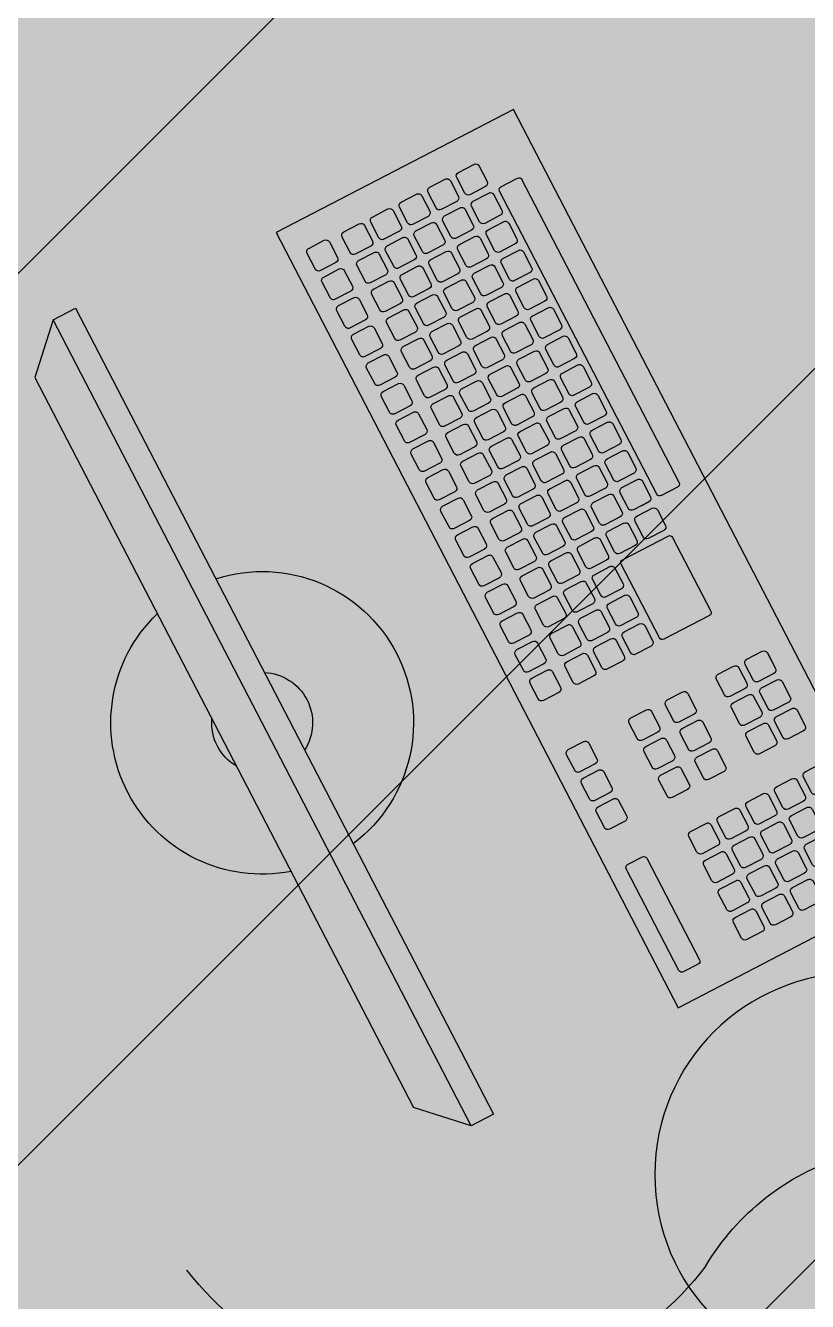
# Model space of a CAD drawing. Header units: millimetres. Extents: x -3 to 87.1, y -29 to 24.
# Drawn here: x 37.37 to 37.757, y 4.223 to 4.855 of the extents above; entities that cross this region are included whole.
import ezdxf

# ---------------------------------------------------------------- set-up
doc = ezdxf.new("R2010")
doc.units = ezdxf.units.MM
for name, color, linetype in [('AR-EQP', 1, 'Continuous'), ('AR-MOB', 2, 'Continuous'), ('MALHA PARA NUMERAÇÃO DE SALAS', 1, 'Continuous')]:
    doc.layers.add(name, color=color, linetype=linetype)
doc.layers.add('AR-HTC-MOB', color=254, linetype='Continuous', plot=False)

# ---------------------------------------------------------------- blocks, each defined once
blk = doc.blocks.new('numeracao de salas anexo2')
at = {"layer": 'MALHA PARA NUMERAÇÃO DE SALAS'}
h = blk.add_hatch(dxfattribs=at)
h.set_pattern_fill('ANSI31', color=256, scale=2.5, style=0)
h.set_pattern_definition([(45, (100.3486495061664, 6.726677707883594), (-0.2209708691207961, 0.2209708691207961), [])])
h.paths.add_polyline_path([(78.92666971454092, -20.55469536343111), (78.0003831398264, -19.71535444252737), (73.43436853010985, -24.75435340897445), (74.36065510482435, -25.5936943298782), (76.21322825425338, -27.27237617168572), (77.89025003698683, -28.79198473119549, -0.02481436682131557), (81.40399398096702, -22.79948621749284), (80.77924286396997, -22.23337720523864)])
h.paths.add_polyline_path([(79.49139841731477, -16.20830818644572), (84.05741302703129, -11.16930921999859), (82.20483987760224, -9.490627378191046), (81.27855330288766, -8.651286457287227), (76.71253869317111, -13.69028542373433)])
h.paths.add_polyline_path([(74.29523684096823, -16.35799075891222), (73.36895026625369, -15.51864983800846), (71.51637711682459, -13.83996799620087), (66.95036250710803, -18.87896696264793), (68.80293565653712, -20.55764880445554), (69.72922223125167, -21.39698972535934)])
h.paths.add_polyline_path([(73.9336789690275, -11.17226266102299), (78.49969357874406, -6.133263694575927), (76.42349952535285, -4.309150003728188), (75.3579181100576, -3.429360612171031), (71.02901863005319, -8.67242773578078), (72.01417880645819, -9.485817927975068)])
h.paths.add_polyline_path([(68.73724831710972, -11.44816915416237), (67.79466409070545, -10.66993147927781), (65.86264545229783, -9.172006384104613), (61.77900694444804, -14.60927560101913), (63.54618584959128, -15.9793978022503), (64.40834883710535, -16.69123627777208)])
h.paths.add_polyline_path([(62.8754827008437, -7.045714477663269), (61.86536301791095, -6.357382623563257), (59.80387625821896, -5.043342774732135), (56.23717163392921, -10.83286936358813), (58.12277244674674, -12.03479539846632), (59.04670876902762, -12.66439881332058)])
h.paths.add_polyline_path([(56.63395849616954, -3.200551422455653), (55.56486747131319, -2.607961106092137), (53.39134185527354, -1.488915974597155), (50.37175434440947, -7.581706079650333), (52.35983486397406, -8.6052743366891), (53.33771109624534, -9.147304877001455)])
h.paths.add_polyline_path([(50.06549446285097, 0.05478014462365977), (48.94647125298707, 0.5466195068774091), (46.67930830143221, 1.461194687493993), (44.232391156517, -4.883298711188047), (46.3061198788301, -5.719842383295344), (47.32966808459011, -6.169718035846103)])
h.paths.add_polyline_path([(43.22567625471894, 2.692732048720238), (42.06619059124548, 3.079658267366742), (39.7245761655567, 3.782023906694807), (39.72280554649976, 3.782496324276376), (37.87097417235559, -2.760463854124239), (40.01286441783942, -3.402922362722297), (41.07342282269769, -3.756836055812972)])
h.paths.add_polyline_path([(36.1723152730021, 4.691020023381935), (34.98508719175361, 4.969100502628837), (32.58596399499993, 5.453938346049654), (31.34152180940607, -1.231221590557528), (33.53342575668681, -1.674143148281569), (34.62191635895212, -1.929076569007101)])
h.paths.add_polyline_path([(28.96660144795165, 6.041900488155076), (27.75459684905384, 6.200808088871149), (25.32398954890435, 6.462769464576585), (24.69910712816963, -0.3084580430660466), (26.92233513545815, -0.5480688873436677), (28.02975177112495, -0.7019111030122929)])
h.paths.add_polyline_path([(21.66587463460254, 6.715647728090293), (20.44439559847668, 6.76250642653758), (18.00000000000004, 6.799999999999951), (18.00000000000002, -4.618527782440651e-14), (20.23583988869445, -0.03429462365630087), (21.35270801839831, -0.08572042579085348)])
h.paths.add_polyline_path([(14.25000000000004, 6.799999999999947), (10.50000000000007, 6.800000000000015), (10.50000000000006, -3.907985046680551e-14), (14.25000000000001, -4.973799150320701e-14)])
h.paths.add_polyline_path([(6.750000000000043, 6.800000000000011), (3.000000000000028, 6.800000000000008), (3.000000000000014, -1.4210854715202e-14), (6.750000000000028, -2.486899575160351e-14)])
h.paths.add_polyline_path([(10.50000000000007, 10.39999999999998), (10.50000000000007, 17.20000000000004), (6.750000000000099, 17.20000000000006), (6.750000000000071, 10.40000000000002)])
h.paths.add_polyline_path([(14.25000000000007, 10.39999999999998), (15.5000000000003, 10.39999999999998), (18.00000000000005, 10.39999999999992), (18.00000000000007, 17.19999999999999), (14.25000000000009, 17.20000000000001)])
h.paths.add_polyline_path([(26.27969207473392, 16.81876447626536), (23.52412635039691, 17.03049553997151), (22.14374475250627, 17.09405472752045), (21.83100929948685, 10.30205059714156), (23.1072111541404, 10.24328832940762), (25.65480965399921, 10.0475369686227)])
h.paths.add_polyline_path([(33.24478617580927, 8.993139844906686), (34.48922826628232, 15.67829927052352), (31.76486794858565, 16.14234054851647), (30.39616782686377, 16.33248024168156), (29.46060799087402, 9.597953430988643), (30.72600999020167, 9.422163903345453)])
h.paths.add_polyline_path([(38.23711499532658, 7.904388350298863), (40.7031871496072, 7.246417434119845), (42.55503798042162, 13.78944635755864), (39.88912438270002, 14.50066495032327), (38.54350934075809, 14.81585539677565), (36.99311469829891, 8.195777043785188)])
h.paths.add_polyline_path([(45.57696346029363, 5.702805842473666), (47.97473502521085, 4.820044133855045), (50.42165217012608, 11.16453753253711), (47.82814415092989, 12.11936142145112), (46.51735797428084, 12.55677738506516), (44.36510454225959, 6.10720928053194)])
h.paths.add_polyline_path([(54.98994700808388, 1.736678786901507), (58.00953451894797, 7.829468891954711), (55.51474331633121, 9.018581737660448), (54.24969951195584, 9.574600891224481), (51.51387313369496, 3.350102710754701), (52.68344193396651, 2.836047266893651)])
h.paths.add_polyline_path([(68.02457172115946, -6.293452092796951), (72.10821022900929, -0.8561828758823786), (69.87317510189757, 0.769421776255566), (68.73125459656241, 1.547567447459688), (64.9024806647463, -4.071116888197658), (65.95821849043355, -4.790534584216545)])
h.paths.add_polyline_path([(76.56056646297485, -24.81811413337557), (77.71100992268771, -24.95102171970062), (77.82118331661505, -23.99736464125443), (76.67073985690219, -23.86445705492938)], flags=24)
h.paths.add_polyline_path([(78.73860438717047, -13.55014089463176), (80.22207095364233, -13.72152172962984), (80.33224434756967, -12.76786465118365), (78.84877778109781, -12.59648381618556)], flags=24)
h.paths.add_polyline_path([(69.31047613104296, -18.50216658766669), (70.76064038683892, -18.66970009779747), (70.87081378076626, -17.71604301935128), (69.4206495249703, -17.54850950922049)], flags=24)
h.paths.add_polyline_path([(73.34039476880889, -8.30828395620113), (74.79055902460485, -8.475817466331913), (74.90073241853219, -7.522160387885719), (73.45056816273623, -7.354626877754935)], flags=24)
h.paths.add_polyline_path([(64.179825565492, -13.72280397600084), (65.59668751061206, -13.88649016126432), (65.7068609045394, -12.93283308281813), (64.28999895941934, -12.76914689755465)], flags=24)
h.paths.add_polyline_path([(58.32886360454864, -9.683133661147775), (59.64581861764101, -9.835277871809343), (59.75599201156835, -8.881620793363147), (58.43903699847598, -8.72947658270158)], flags=24)
h.paths.add_polyline_path([(52.43528355969979, -6.033632001425458), (53.75223857279215, -6.185776212087025), (53.86241196671949, -5.23211913364083), (52.54545695362713, -5.079974922979263)], flags=24)
h.paths.add_polyline_path([(46.22827732830778, -3.039417438517149), (47.37872078802065, -3.172325024842196), (47.48889418194799, -2.218667946396001), (46.33845072223512, -2.085760360070954)], flags=24)
h.paths.add_polyline_path([(39.69335148584618, -0.6436881774911223), (41.14351574164213, -0.8112216876219054), (41.25368913556947, 0.1424353908242893), (39.80352487977352, 0.3099689009550725)], flags=24)
h.paths.add_polyline_path([(32.84523157900482, 0.9863737562915642), (34.26209352412488, 0.8226875710280851), (34.37226691805223, 1.77634464947428), (32.95540497293216, 1.940030834737759)], flags=24)
h.paths.add_polyline_path([(26.09128830302917, 2.326125711757419), (27.54145255882513, 2.158592201626635), (27.65162595275247, 3.11224928007283), (26.20146169695651, 3.279782790203614)], flags=24)
h.paths.add_polyline_path([(19.09325329323724, 2.686027565296177), (20.5434175490332, 2.518494055165394), (20.65359094296054, 3.472151133611588), (19.20342668716458, 3.639684643742371)], flags=24)
h.paths.add_polyline_path([(11.74770718096639, 2.728903730914508), (12.89815064067926, 2.59599614458946), (13.0083240346066, 3.549653223035655), (11.85788057489373, 3.682560809360703)], flags=24)
h.paths.add_polyline_path([(4.097846782924773, 2.746216692817489), (5.548011038720732, 2.578683182686705), (5.658184432648074, 3.5323402611329), (4.208020176852116, 3.699873771263684)], flags=24)
h.paths.add_polyline_path([(7.847846782924899, 12.94621669281742), (9.298011038720858, 12.77868318268664), (9.4081844326482, 13.73234026113284), (7.958020176852241, 13.89987377126362)], flags=24)
h.paths.add_polyline_path([(15.34784678292487, 12.94621669281742), (16.79801103872083, 12.77868318268664), (16.90818443264817, 13.73234026113284), (15.45802017685221, 13.89987377126362)], flags=24)
h.paths.add_polyline_path([(23.0651212490118, 12.52594597150116), (24.54858781548366, 12.35456513650308), (24.658761209411, 13.30822221494927), (23.17529464293914, 13.47960304994736)], flags=24)
h.paths.add_polyline_path([(31.09260835969886, 11.33511293067704), (32.54277261549483, 11.16757942054626), (32.65294600942217, 12.12123649899246), (31.2027817536262, 12.28877000912324)], flags=24)
h.paths.add_polyline_path([(38.74436175848351, 9.676495438418025), (40.16122370360356, 9.512809253154545), (40.27139709753091, 10.46646633160074), (38.85453515241085, 10.63015251686422)], flags=24)
h.paths.add_polyline_path([(46.23567797313665, 7.202304458391386), (47.68584222893261, 7.034770948260602), (47.79601562285995, 7.988428026706798), (46.34585136706399, 8.15596153683758)], flags=24)
h.paths.add_polyline_path([(53.38786730468856, 4.183582111311026), (54.70482231778092, 4.031437900649459), (54.81499571170826, 4.985094979095654), (53.4980406986159, 5.137239189757221)], flags=24)
h.paths.add_polyline_path([(67.16422640995721, -3.638637872705983), (68.48118142304956, -3.79078208336755), (68.59135481697692, -2.837125004921355), (67.27439980388455, -2.684980794259788)], flags=24)
blk = doc.blocks.new('A$C009E3A51')
blk.add_blockref('numeracao de salas anexo2', (-3.156529730999863, 0.0082885020439676))
blk = doc.blocks.new('ANEXO III_TERREO$0$frde3421')
at = {"color": 2}
for p, q in [((92.78589975711238, 141.8398331780805), (92.76468655367667, 141.8186199746448)), ((92.76468655367667, 141.4110463815155), (92.76468655367667, 141.8186199746448)), ((92.78589975711246, 141.3898331780798), (92.76468655367667, 141.4110463815155))]:
    blk.add_line(p, q, dxfattribs=at)
at = {"color": 252}
for p, q in [((92.91273572881205, 141.8189407553709), (92.91273572881228, 141.7622284141289)), ((92.92260379509703, 141.8205407553705), (92.9143357288116, 141.8205407553714)), ((92.92420379509686, 141.7622284141289), (92.92420379509663, 141.8189407553709)), ((92.91433572881174, 141.7606284141275), (92.92260379509715, 141.7606284141284)), ((93.01173576821726, 141.7037397500528), (93.01173576821726, 141.6994153305097)), ((93.02416532047006, 141.7037397500538), (93.02416532047091, 141.6994153305106)), ((92.98008746450604, 141.668111428986), (92.9800874645061, 141.6269380360138)), ((93.0072113567211, 141.6697114289856), (92.98168746450558, 141.6697114289856)), ((93.00881135672161, 141.6269380360147), (93.00881135672155, 141.668111428986)), ((92.98168746450575, 141.6253380360141), (93.00721135672121, 141.6253380360151)), ((93.0021956219771, 141.6059215242705), (93.00651759810354, 141.6059215242714)), ((93.01173576821755, 141.60432152427), (93.01173576821783, 141.4350870851833)), ((93.01333576821709, 141.6059215242715), (93.02256532047072, 141.6059215242715)), ((93.02416532047035, 141.6043215242701), (93.02416532047063, 141.4350870851842)), ((93.00219562197744, 141.4334870851837), (93.00651759810385, 141.4334870851837)), ((93.01333576821743, 141.4334870851837), (93.022565320471, 141.4334870851837))]:
    blk.add_line(p, q, dxfattribs=at)
at = {"color": 1}
blk.add_lwpolyline([(92.7983997571123, 141.3898331780799), (92.79839975711222, 141.8398331780807), (92.78589975711238, 141.8398331780805), (92.78589975711246, 141.3898331780798)], close=True, dxfattribs=at)
at = {"color": 2}
blk.add_lwpolyline([(93.03649171037019, 141.8352008478035), (93.03649171037115, 141.4023110812817), (92.90394943548331, 141.4023110812823), (92.90394943548334, 141.8352008478031)], close=True, dxfattribs=at)
at = {"color": 252}
for points in [[(92.94960113696875, 141.8083941349542), (92.95824508922261, 141.8083941349541, 0.414213562373093), (92.96013788922251, 141.8102869349551), (92.96013788922251, 141.8189357740412, 0.4142135623730992), (92.95824508922256, 141.8208285740411), (92.94960113696881, 141.8208285740421, 0.4142135623730971), (92.9477083369688, 141.8189357740413), (92.94770833696883, 141.8102869349551, 0.414213562373093)], [(92.96560113696843, 141.8083941349552), (92.97424508922224, 141.8083941349552, 0.414213562373093), (92.97613788922219, 141.8102869349551), (92.97613788922213, 141.8189357740413, 0.4142135623730992), (92.97424508922221, 141.8208285740412), (92.96560113696837, 141.8208285740412, 0.4142135623730971), (92.96370833696848, 141.8189357740421), (92.96370833696848, 141.8102869349551, 0.414213562373093)], [(92.98160113696902, 141.8083941349543), (92.9902450892218, 141.8083941349543, 0.414213562373093), (92.99213788922269, 141.8102869349552), (92.99213788922266, 141.8189357740414, 0.4142135623730992), (92.99024508922186, 141.8208285740422), (92.9816011369689, 141.8208285740412, 0.4142135623730971), (92.97970833696898, 141.8189357740422), (92.9797083369681, 141.8102869349552, 0.414213562373093)], [(92.94960113696881, 141.7923941349555), (92.95824508922176, 141.7923941349546, 0.414213562373093), (92.96013788922166, 141.7942869349555), (92.96013788922166, 141.8029357740417, 0.4142135623730992), (92.95824508922261, 141.8048285740407), (92.94960113696878, 141.8048285740406, 0.4142135623730971), (92.94770833696886, 141.8029357740407), (92.94770833696886, 141.7942869349545, 0.414213562373093)], [(92.96560113696843, 141.7923941349546), (92.97424508922218, 141.7923941349546, 0.414213562373093), (92.97613788922219, 141.7942869349546), (92.97613788922219, 141.8029357740408, 0.4142135623730992), (92.97424508922224, 141.8048285740407), (92.96560113696843, 141.8048285740416, 0.4142135623730971), (92.96370833696848, 141.8029357740407), (92.96370833696851, 141.7942869349545, 0.414213562373093)], [(92.98160113696908, 141.7923941349546), (92.99024508922183, 141.7923941349547, 0.414213562373093), (92.99213788922272, 141.7942869349556), (92.99213788922272, 141.8029357740407, 0.4142135623730992), (92.99024508922192, 141.8048285740408), (92.98160113696896, 141.8048285740408, 0.4142135623730971), (92.97970833696813, 141.8029357740417), (92.97970833696816, 141.7942869349555, 0.414213562373093)], [(92.99760113696861, 141.7923941349547), (93.00624508922245, 141.7923941349547, 0.414213562373093), (93.00813788922237, 141.7942869349556), (93.00813788922234, 141.8029357740418, 0.4142135623730992), (93.00624508922245, 141.8048285740417), (92.99760113696858, 141.8048285740408, 0.4142135623730971), (92.99570833696858, 141.8029357740407), (92.99570833696869, 141.7942869349547, 0.414213562373093)], [(92.94960113696796, 141.776394134955), (92.95824508922267, 141.776394134955, 0.414213562373093), (92.96013788922171, 141.7782869349541), (92.96013788922168, 141.786935774041, 0.4142135623730992), (92.95824508922168, 141.788828574041), (92.94960113696881, 141.7888285740419, 0.4142135623730971), (92.94770833696889, 141.786935774042), (92.94770833696892, 141.7782869349541, 0.414213562373093)], [(92.96560113696857, 141.7763941349541), (92.9742450892223, 141.7763941349541, 0.414213562373093), (92.97613788922224, 141.778286934955), (92.97613788922222, 141.7869357740412, 0.4142135623730992), (92.9742450892223, 141.7888285740411), (92.96560113696846, 141.788828574041, 0.4142135623730971), (92.96370833696854, 141.786935774042), (92.96370833696854, 141.7782869349541, 0.414213562373093)], [(92.98160113696902, 141.7763941349551), (92.99024508922186, 141.776394134955, 0.414213562373093), (92.99213788922278, 141.7782869349541), (92.99213788922272, 141.7869357740411, 0.4142135623730992), (92.99024508922192, 141.7888285740411), (92.98160113696896, 141.7888285740411, 0.4142135623730971), (92.97970833696895, 141.786935774042), (92.9797083369681, 141.7782869349541, 0.414213562373093)], [(92.99760113696864, 141.7763941349551), (93.00624508922247, 141.7763941349551, 0.414213562373093), (93.0081378892224, 141.778286934955), (93.0081378892224, 141.7869357740411, 0.4142135623730992), (93.0062450892216, 141.7888285740411), (92.99760113696864, 141.7888285740411, 0.4142135623730971), (92.99570833696863, 141.7869357740421), (92.99570833696872, 141.778286934955, 0.414213562373093)], [(92.94960113696895, 141.7603941349554), (92.95824508922182, 141.7603941349545, 0.414213562373093), (92.96013788922174, 141.7622869349544), (92.96013788922171, 141.7709357740406, 0.4142135623730992), (92.95824508922267, 141.7728285740414), (92.94960113696796, 141.7728285740414, 0.4142135623730971), (92.94770833696803, 141.7709357740405), (92.94770833696806, 141.7622869349543, 0.414213562373093)], [(92.96560113696852, 141.7603941349545), (92.97424508922235, 141.7603941349544, 0.414213562373093), (92.97613788922227, 141.7622869349544), (92.97613788922224, 141.7709357740405, 0.4142135623730992), (92.97424508922224, 141.7728285740405), (92.96560113696849, 141.7728285740405, 0.4142135623730971), (92.96370833696854, 141.7709357740406), (92.9637083369686, 141.7622869349544, 0.414213562373093)], [(92.98160113696905, 141.7603941349545), (92.99024508922197, 141.7603941349545, 0.414213562373093), (92.9921378892228, 141.7622869349545), (92.99213788922278, 141.7709357740407, 0.4142135623730992), (92.99024508922197, 141.7728285740415), (92.98160113696902, 141.7728285740415, 0.4142135623730971), (92.97970833696822, 141.7709357740407), (92.97970833696822, 141.7622869349545, 0.414213562373093)], [(92.9976011369687, 141.7603941349545), (93.00624508922245, 141.7603941349555, 0.414213562373093), (93.00813788922245, 141.7622869349545), (93.00813788922243, 141.7709357740407, 0.4142135623730992), (93.0062450892225, 141.7728285740406), (92.99760113696864, 141.7728285740415, 0.4142135623730971), (92.99570833696778, 141.7709357740406), (92.99570833696778, 141.7622869349544, 0.414213562373093)], [(93.01360113696832, 141.7603941349555), (93.02224508922303, 141.7603941349555, 0.414213562373093), (93.02413788922208, 141.7622869349545), (93.02413788922208, 141.7709357740407, 0.4142135623730992), (93.02224508922303, 141.7728285740415), (93.01360113696832, 141.7728285740415, 0.4142135623730971), (93.01170833696837, 141.7709357740416), (93.0117083369684, 141.7622869349554, 0.414213562373093)], [(92.91446957231678, 141.7285069877489), (92.92311352456973, 141.7285069877489, 0.414213562373093), (92.92500632457053, 141.7303997877497), (92.92500632457053, 141.7390486268359, 0.4142135623730992), (92.9231135245697, 141.7409414268359), (92.91446957231587, 141.7409414268358, 0.4142135623730971), (92.91257677231592, 141.7390486268359), (92.91257677231597, 141.7303997877497, 0.414213562373093)], [(92.94925992789346, 141.7288134315369), (92.9579038801473, 141.7288134315368, 0.414213562373093), (92.95979668014722, 141.7307062315377), (92.95979668014719, 141.7393550706239, 0.4142135623730992), (92.95790388014724, 141.7412478706248), (92.94925992789352, 141.7412478706238, 0.4142135623730971), (92.94736712789351, 141.739355070623), (92.94736712789354, 141.7307062315368, 0.414213562373093)], [(92.96936428548885, 141.7292373997972), (92.97800823774169, 141.7292373997981, 0.414213562373093), (92.97990103774164, 141.7311301997972), (92.97990103774161, 141.7397790388852, 0.4142135623730992), (92.97800823774169, 141.7416718388851), (92.96936428548783, 141.7416718388849, 0.4142135623730971), (92.96747148548793, 141.7397790388842), (92.96747148548793, 141.7311301997981, 0.414213562373093)], [(92.99762856821657, 141.7295225305099), (93.00627252047128, 141.7295225305099, 0.414213562373093), (93.00816532047033, 141.7314153305107), (93.00816532047033, 141.7400641695969, 0.4142135623730992), (93.00627252047038, 141.7419569695969), (92.99762856821657, 141.7419569695969, 0.4142135623730971), (92.99573576821753, 141.7400641695969), (92.99573576821753, 141.7314153305107, 0.414213562373093)], [(93.01362856821721, 141.7295225305099), (93.02227252047093, 141.7295225305099, 0.414213562373093), (93.02416532047094, 141.7314153305108), (93.02416532047091, 141.7400641695969, 0.4142135623730992), (93.0222725204709, 141.7419569695978), (93.0136285682171, 141.7419569695969, 0.4142135623730971), (93.01173576821715, 141.7400641695979), (93.01173576821726, 141.7314153305099, 0.414213562373093)], [(92.91446957231601, 141.7125069877493), (92.92311352456973, 141.7125069877493, 0.414213562373093), (92.92500632457065, 141.7143997877502), (92.92500632457065, 141.7230486268364, 0.4142135623730992), (92.92311352456973, 141.7249414268353), (92.91446957231686, 141.7249414268354, 0.4142135623730971), (92.91257677231597, 141.7230486268354), (92.91257677231597, 141.7143997877493, 0.414213562373093)], [(92.9492599278935, 141.7128134315372), (92.95790388014733, 141.7128134315371, 0.414213562373093), (92.95979668014733, 141.7147062315372), (92.9597966801473, 141.7233550706234, 0.4142135623730992), (92.9579038801473, 141.7252478706234), (92.9492599278935, 141.7252478706233, 0.4142135623730971), (92.94736712789354, 141.7233550706233), (92.94736712789357, 141.7147062315371, 0.414213562373093)], [(92.96936428548788, 141.7132373997985), (92.97800823774175, 141.7132373997984, 0.414213562373093), (92.97990103774167, 141.7151301997984), (92.97990103774164, 141.7237790388845, 0.4142135623730992), (92.97800823774163, 141.7256718388845), (92.96936428548788, 141.7256718388845, 0.4142135623730971), (92.96747148548796, 141.7237790388846), (92.96747148548796, 141.7151301997984, 0.414213562373093)], [(92.99762856821663, 141.7135225305103), (93.00627252047055, 141.7135225305103, 0.414213562373093), (93.00816532047038, 141.7154153305111), (93.00816532047035, 141.7240641695973, 0.4142135623730992), (93.00627252047131, 141.7259569695963), (92.9976285682166, 141.7259569695963, 0.4142135623730971), (92.99573576821668, 141.7240641695963), (92.99573576821668, 141.7154153305102, 0.414213562373093)], [(93.01362856821721, 141.7135225305103), (93.02227252047096, 141.7135225305103, 0.414213562373093), (93.02416532047, 141.7154153305111), (93.02416532047, 141.7240641695973, 0.4142135623730992), (93.02227252047096, 141.7259569695963), (93.01362856821721, 141.7259569695963, 0.4142135623730971), (93.0117357682172, 141.7240641695973), (93.0117357682172, 141.7154153305111, 0.414213562373093)], [(92.94925992789355, 141.6968134315366), (92.95790388014736, 141.6968134315367, 0.414213562373093), (92.95979668014736, 141.6987062315375), (92.95979668014725, 141.7073550706246, 0.4142135623730992), (92.95790388014733, 141.7092478706245), (92.9492599278935, 141.7092478706246, 0.4142135623730971), (92.9473671278936, 141.7073550706247), (92.9473671278936, 141.6987062315366, 0.414213562373093)], [(92.96936428548794, 141.6972373997979), (92.97800823774178, 141.697237399798, 0.414213562373093), (92.97990103774258, 141.6991301997978), (92.97990103774255, 141.707779038884, 0.4142135623730992), (92.97800823774175, 141.709671838884), (92.96936428548794, 141.7096718388849, 0.4142135623730971), (92.96747148548799, 141.707779038884), (92.96747148548799, 141.6991301997978, 0.414213562373093)], [(92.99762856821665, 141.6975225305106), (93.00627252047137, 141.6975225305106, 0.414213562373093), (93.00816532047041, 141.6994153305097), (93.00816532047129, 141.7080641695977, 0.4142135623730992), (93.00627252047143, 141.7099569695967), (92.99762856821671, 141.7099569695967, 0.4142135623730971), (92.99573576821767, 141.7080641695977), (92.99573576821759, 141.6994153305097, 0.414213562373093)], [(93.01362856821719, 141.6975225305098), (93.02227252047102, 141.6975225305107, 0.414213562373093), (93.02416532047091, 141.6994153305106), (93.02416532047091, 141.7080641695968, 0.4142135623730992), (93.02227252047099, 141.7099569695967), (93.01362856821716, 141.7099569695968, 0.4142135623730971), (93.01173576821724, 141.7080641695976), (93.01173576821726, 141.6994153305097, 0.414213562373093)], [(92.91446957231683, 141.6965069877496), (92.92311352456979, 141.6965069877496, 0.414213562373093), (92.92500632457059, 141.6983997877487), (92.92500632457065, 141.7070486268367, 0.4142135623730992), (92.92311352457072, 141.7089414268366), (92.9144695723168, 141.7089414268366, 0.4142135623730971), (92.912576772316, 141.7070486268366), (92.91257677231603, 141.6983997877487, 0.414213562373093)], [(92.91474083894884, 141.6567468770818), (92.92338479120265, 141.6567468770817, 0.414213562373093), (92.92527759120266, 141.6586396770817), (92.92527759120266, 141.6672885161679, 0.4142135623730992), (92.92338479120174, 141.6691813161669), (92.9147408389489, 141.6691813161669, 0.4142135623730971), (92.9128480389489, 141.6672885161679), (92.9128480389489, 141.6586396770817, 0.414213562373093)], [(92.93387364585017, 141.6574870851846), (92.94251759810406, 141.6574870851846, 0.414213562373093), (92.94441039810398, 141.6593798851845), (92.94441039810398, 141.6680287242707, 0.4142135623730992), (92.94251759810398, 141.6699215242698), (92.9338736458502, 141.6699215242697, 0.4142135623730971), (92.93198084585019, 141.6680287242707), (92.93198084585022, 141.6593798851845, 0.414213562373093)], [(92.94987364584988, 141.6574870851838), (92.9585175981045, 141.6574870851846, 0.414213562373093), (92.96041039810355, 141.6593798851837), (92.96041039810355, 141.6680287242699, 0.4142135623730992), (92.9585175981036, 141.6699215242698), (92.94987364584985, 141.6699215242698, 0.4142135623730971), (92.94798084585081, 141.6680287242708), (92.94798084584984, 141.6593798851846, 0.414213562373093)], [(92.96587364585041, 141.6574870851847), (92.97451759810413, 141.6574870851837, 0.414213562373093), (92.97641039810414, 141.6593798851837), (92.97641039810414, 141.6680287242699, 0.4142135623730992), (92.97451759810413, 141.6699215242699), (92.96587364584941, 141.6699215242699, 0.4142135623730971), (92.96398084585037, 141.6680287242709), (92.96398084585037, 141.6593798851847, 0.414213562373093)], [(92.91474083894896, 141.6407468770813), (92.92338479120183, 141.6407468770812, 0.414213562373093), (92.92527759120263, 141.6426396770802), (92.92527759120269, 141.6512885161683, 0.4142135623730992), (92.92338479120265, 141.6531813161683), (92.91474083894884, 141.6531813161682, 0.4142135623730971), (92.91284803894804, 141.6512885161683), (92.91284803894804, 141.6426396770802, 0.414213562373093)], [(92.93387364585028, 141.6414870851841), (92.94251759810409, 141.6414870851832, 0.414213562373093), (92.94441039810401, 141.6433798851832), (92.94441039810398, 141.6520287242711, 0.4142135623730992), (92.94251759810398, 141.6539215242711), (92.93387364585023, 141.6539215242711, 0.4142135623730971), (92.93198084585033, 141.6520287242702), (92.93198084585025, 141.6433798851831, 0.414213562373093)], [(92.94987364584985, 141.6414870851832), (92.95851759810365, 141.6414870851831, 0.414213562373093), (92.96041039810366, 141.6433798851832), (92.96041039810358, 141.6520287242712, 0.4142135623730992), (92.9585175981045, 141.6539215242702), (92.94987364584979, 141.6539215242702, 0.4142135623730971), (92.94798084585075, 141.6520287242712), (92.9479808458499, 141.6433798851832, 0.414213562373093)], [(92.96587364585044, 141.6414870851833), (92.97451759810424, 141.6414870851842, 0.414213562373093), (92.97641039810323, 141.6433798851831), (92.97641039810411, 141.6520287242711, 0.4142135623730992), (92.97451759810328, 141.6539215242702), (92.96587364585032, 141.6539215242711, 0.4142135623730971), (92.9639808458504, 141.6520287242712), (92.96398084585049, 141.6433798851832, 0.414213562373093)], [(92.91474083894899, 141.6247468770816), (92.92338479120274, 141.6247468770816, 0.414213562373093), (92.92527759120274, 141.6266396770807), (92.92527759120271, 141.6352885161686, 0.4142135623730992), (92.9233847912018, 141.6371813161678), (92.91474083894896, 141.6371813161676, 0.4142135623730971), (92.91284803894807, 141.6352885161687), (92.91284803894906, 141.6266396770816, 0.414213562373093)], [(92.93387364585028, 141.6254870851844), (92.94251759810403, 141.6254870851844, 0.414213562373093), (92.94441039810404, 141.6273798851835), (92.94441039810404, 141.6360287242697, 0.4142135623730992), (92.94251759810312, 141.6379215242706), (92.93387364585017, 141.6379215242706, 0.4142135623730971), (92.93198084585028, 141.6360287242706), (92.93198084585028, 141.6273798851844, 0.414213562373093)], [(92.94987364584996, 141.6254870851845), (92.95851759810465, 141.6254870851845, 0.414213562373093), (92.96041039810369, 141.6273798851835), (92.96041039810366, 141.6360287242697, 0.4142135623730992), (92.95851759810365, 141.6379215242697), (92.94987364584985, 141.6379215242696, 0.4142135623730971), (92.94798084585086, 141.6360287242697), (92.94798084585089, 141.6273798851835, 0.414213562373093)], [(92.96587364585038, 141.6254870851845), (92.97451759810328, 141.6254870851836, 0.414213562373093), (92.97641039810414, 141.6273798851836), (92.97641039810414, 141.6360287242697, 0.4142135623730992), (92.97451759810419, 141.6379215242696), (92.96587364585044, 141.6379215242696, 0.4142135623730971), (92.96398084584955, 141.6360287242697), (92.96398084584958, 141.6273798851835, 0.414213562373093)], [(92.91474083894902, 141.608746877082), (92.92338479120188, 141.6087468770821, 0.414213562373093), (92.92527759120277, 141.6106396770811), (92.92527759120277, 141.6192885161672, 0.4142135623730992), (92.92338479120274, 141.621181316168), (92.9147408389489, 141.6211813161681, 0.4142135623730971), (92.91284803894804, 141.6192885161672), (92.91284803894813, 141.6106396770811, 0.414213562373093)], [(92.93387364585034, 141.609487085183), (92.94251759810318, 141.6094870851829, 0.414213562373093), (92.9444103981041, 141.6113798851839), (92.9444103981041, 141.620028724271, 0.4142135623730992), (92.94251759810415, 141.6219215242709), (92.93387364585023, 141.6219215242709, 0.4142135623730971), (92.9319808458503, 141.62002872427), (92.93198084584942, 141.6113798851839, 0.414213562373093)], [(92.94987364584996, 141.609487085183), (92.95851759810374, 141.6094870851831, 0.414213562373093), (92.96041039810366, 141.611379885184), (92.96041039810372, 141.620028724271, 0.4142135623730992), (92.95851759810459, 141.6219215242709), (92.94987364584985, 141.6219215242709, 0.4142135623730971), (92.94798084584995, 141.620028724271), (92.94798084584995, 141.6113798851831, 0.414213562373093)], [(92.96587364585044, 141.6094870851831), (92.97451759810436, 141.6094870851831, 0.414213562373093), (92.97641039810425, 141.6113798851831), (92.97641039810416, 141.6200287242711, 0.4142135623730992), (92.97451759810333, 141.6219215242701), (92.9658736458505, 141.621921524271, 0.4142135623730971), (92.96398084585049, 141.6200287242702), (92.96398084585049, 141.611379885184, 0.414213562373093)], [(92.98187364585006, 141.6094870851831), (92.9905175981038, 141.6094870851831, 0.414213562373093), (92.99241039810381, 141.611379885184), (92.99241039810381, 141.6200287242701, 0.4142135623730992), (92.99051759810386, 141.62192152427), (92.98187364585006, 141.6219215242701, 0.4142135623730971), (92.97998084585011, 141.620028724271), (92.97998084585014, 141.6113798851831, 0.414213562373093)], [(92.99787364585067, 141.6094870851832), (93.00651759810349, 141.6094870851832, 0.414213562373093), (93.00841039810435, 141.6113798851841), (93.00841039810344, 141.6200287242702, 0.4142135623730992), (93.00651759810343, 141.6219215242702), (92.99787364585056, 141.6219215242701, 0.4142135623730971), (92.99598084584979, 141.6200287242702), (92.99598084584979, 141.611379885184, 0.414213562373093)], [(92.91474083894907, 141.5927468770806), (92.92338479120191, 141.5927468770805, 0.414213562373093), (92.92527759120271, 141.5946396770805), (92.92527759120277, 141.6032885161676, 0.4142135623730992), (92.92338479120188, 141.6051813161685), (92.91474083894896, 141.6051813161685, 0.4142135623730971), (92.91284803894816, 141.6032885161676), (92.91284803894906, 141.5946396770814, 0.414213562373093)], [(92.93387364585037, 141.5934870851843), (92.94251759810412, 141.5934870851844, 0.414213562373093), (92.94441039810413, 141.5953798851834), (92.94441039810404, 141.6040287242704, 0.4142135623730992), (92.94251759810321, 141.6059215242713), (92.93387364585034, 141.6059215242704, 0.4142135623730971), (92.93198084585042, 141.6040287242704), (92.93198084585045, 141.5953798851843, 0.414213562373093)], [(92.94987364584993, 141.5934870851843), (92.95851759810377, 141.5934870851844, 0.414213562373093), (92.96041039810369, 141.5953798851834), (92.96041039810366, 141.6040287242705, 0.4142135623730992), (92.95851759810462, 141.6059215242713), (92.9498736458499, 141.6059215242713, 0.4142135623730971), (92.94798084584998, 141.6040287242704), (92.94798084585086, 141.5953798851843, 0.414213562373093)], [(92.96587364585044, 141.5934870851844), (92.9745175981043, 141.5934870851843, 0.414213562373093), (92.97641039810334, 141.5953798851843), (92.97641039810428, 141.6040287242705, 0.4142135623730992), (92.97451759810427, 141.6059215242713), (92.96587364585044, 141.6059215242704, 0.4142135623730971), (92.96398084585051, 141.6040287242705), (92.96398084584963, 141.5953798851834, 0.414213562373093)], [(92.98187364585011, 141.5934870851835), (92.99051759810392, 141.5934870851836, 0.414213562373093), (92.99241039810387, 141.5953798851835), (92.99241039810384, 141.6040287242714, 0.4142135623730992), (92.99051759810392, 141.6059215242714), (92.98187364585009, 141.6059215242714, 0.4142135623730971), (92.97998084585016, 141.6040287242706), (92.97998084585016, 141.5953798851834, 0.414213562373093)], [(92.99787364584974, 141.5934870851835), (93.00651759810349, 141.5934870851835, 0.414213562373093), (93.0084103981044, 141.5953798851844), (93.00841039810437, 141.6040287242706, 0.4142135623730992), (93.00651759810354, 141.6059215242714), (92.99787364585062, 141.6059215242714, 0.4142135623730971), (92.99598084584979, 141.6040287242706), (92.99598084584981, 141.5953798851834, 0.414213562373093)], [(92.9147408389491, 141.5767468770809), (92.92338479120185, 141.576746877081, 0.414213562373093), (92.92527759120277, 141.5786396770819), (92.92527759120274, 141.587288516168, 0.4142135623730992), (92.92338479120194, 141.5891813161671), (92.91474083894907, 141.589181316167, 0.4142135623730971), (92.91284803894816, 141.587288516168), (92.91284803894821, 141.5786396770818, 0.414213562373093)], [(92.9338736458504, 141.5774870851837), (92.94251759810415, 141.5774870851837, 0.414213562373093), (92.94441039810415, 141.5793798851838), (92.94441039810415, 141.5880287242699, 0.4142135623730992), (92.9425175981042, 141.5899215242699), (92.93387364585037, 141.5899215242707, 0.4142135623730971), (92.93198084584948, 141.5880287242708), (92.93198084584951, 141.5793798851846, 0.414213562373093)], [(92.94987364584996, 141.5774870851838), (92.95851759810468, 141.5774870851839, 0.414213562373093), (92.96041039810372, 141.5793798851847), (92.96041039810372, 141.5880287242709, 0.4142135623730992), (92.95851759810377, 141.5899215242708), (92.94987364585002, 141.5899215242708, 0.4142135623730971), (92.94798084585092, 141.5880287242708), (92.94798084585092, 141.5793798851847, 0.414213562373093)], [(92.96587364584961, 141.5774870851839), (92.97451759810433, 141.5774870851839, 0.414213562373093), (92.97641039810433, 141.5793798851847), (92.9764103981043, 141.5880287242709, 0.4142135623730992), (92.9745175981043, 141.5899215242709), (92.9658736458505, 141.5899215242708, 0.4142135623730971), (92.96398084585054, 141.5880287242709), (92.96398084585054, 141.5793798851847, 0.414213562373093)], [(92.98187364585011, 141.5774870851848), (92.99051759810398, 141.5774870851847, 0.414213562373093), (92.9924103981039, 141.5793798851839), (92.99241039810387, 141.58802872427, 0.4142135623730992), (92.99051759810392, 141.58992152427), (92.98187364585017, 141.5899215242699, 0.4142135623730971), (92.97998084585019, 141.5880287242709), (92.97998084585019, 141.5793798851847, 0.414213562373093)], [(92.99787364585065, 141.577487085184), (93.0065175981036, 141.577487085184, 0.414213562373093), (93.00841039810355, 141.5793798851839), (93.00841039810352, 141.5880287242701, 0.4142135623730992), (93.0065175981036, 141.58992152427), (92.99787364584968, 141.58992152427, 0.4142135623730971), (92.99598084584984, 141.5880287242709), (92.99598084584984, 141.5793798851848, 0.414213562373093)], [(92.91474083894913, 141.5607468770813), (92.92338479120197, 141.5607468770814, 0.414213562373093), (92.92527759120192, 141.5626396770804), (92.92527759120277, 141.5712885161684, 0.4142135623730992), (92.92338479120197, 141.5731813161674), (92.91474083894902, 141.5731813161674, 0.4142135623730971), (92.91284803894821, 141.5712885161674), (92.91284803894821, 141.5626396770804, 0.414213562373093)], [(92.93387364585034, 141.5614870851842), (92.94251759810426, 141.5614870851842, 0.414213562373093), (92.9444103981041, 141.5633798851832), (92.9444103981041, 141.5720287242712, 0.4142135623730992), (92.94251759810426, 141.5739215242702), (92.93387364585034, 141.5739215242702, 0.4142135623730971), (92.93198084585048, 141.5720287242711), (92.9319808458505, 141.5633798851832, 0.414213562373093)], [(92.94987364585002, 141.5614870851842), (92.95851759810382, 141.5614870851841, 0.414213562373093), (92.96041039810378, 141.5633798851833), (92.96041039810383, 141.5720287242703, 0.4142135623730992), (92.95851759810468, 141.5739215242702), (92.94987364584996, 141.5739215242712, 0.4142135623730971), (92.94798084585007, 141.5720287242703), (92.94798084585007, 141.5633798851841, 0.414213562373093)], [(92.9658736458506, 141.5614870851842), (92.97451759810436, 141.5614870851842, 0.414213562373093), (92.97641039810436, 141.5633798851833), (92.9764103981034, 141.5720287242713, 0.4142135623730992), (92.97451759810433, 141.5739215242703), (92.96587364584964, 141.5739215242702, 0.4142135623730971), (92.9639808458506, 141.5720287242712), (92.96398084585066, 141.5633798851842, 0.414213562373093)], [(92.98187364585017, 141.5614870851834), (92.990517598104, 141.5614870851833, 0.414213562373093), (92.99241039810393, 141.5633798851833), (92.99241039810393, 141.5720287242714, 0.4142135623730992), (92.99051759810398, 141.5739215242713), (92.98187364585017, 141.5739215242712, 0.4142135623730971), (92.97998084585016, 141.5720287242704), (92.97998084585025, 141.5633798851833, 0.414213562373093)], [(92.9978736458498, 141.5614870851834), (93.00651759810366, 141.5614870851834, 0.414213562373093), (93.00841039810446, 141.5633798851834), (93.00841039810446, 141.5720287242713, 0.4142135623730992), (93.0065175981036, 141.5739215242704), (92.99787364585067, 141.5739215242703, 0.4142135623730971), (92.99598084584987, 141.5720287242713), (92.9959808458499, 141.5633798851833, 0.414213562373093)], [(92.91474083894907, 141.5447468770817), (92.92338479120203, 141.5447468770817, 0.414213562373093), (92.92527759120283, 141.5466396770808), (92.92527759120289, 141.5552885161669, 0.4142135623730992), (92.923384791202, 141.5571813161678), (92.91474083894904, 141.5571813161677, 0.4142135623730971), (92.91284803894824, 141.5552885161669), (92.91284803894827, 141.5466396770807, 0.414213562373093)], [(92.9338736458504, 141.5454870851845), (92.94251759810335, 141.5454870851846, 0.414213562373093), (92.94441039810415, 141.5473798851836), (92.94441039810413, 141.5560287242698, 0.4142135623730992), (92.9425175981042, 141.5579215242706), (92.93387364585045, 141.5579215242697, 0.4142135623730971), (92.9319808458505, 141.5560287242697), (92.93198084585053, 141.5473798851835, 0.414213562373093)], [(92.94987364585013, 141.5454870851837), (92.95851759810388, 141.5454870851837, 0.414213562373093), (92.96041039810389, 141.5473798851845), (92.96041039810386, 141.5560287242707, 0.4142135623730992), (92.95851759810473, 141.5579215242706), (92.94987364585002, 141.5579215242706, 0.4142135623730971), (92.94798084585098, 141.5560287242698), (92.94798084585098, 141.5473798851836, 0.414213562373093)], [(92.9658736458497, 141.5454870851846), (92.97451759810441, 141.5454870851846, 0.414213562373093), (92.97641039810442, 141.5473798851837), (92.97641039810436, 141.5560287242698, 0.4142135623730992), (92.97451759810436, 141.5579215242706), (92.96587364585055, 141.5579215242707, 0.4142135623730971), (92.9639808458506, 141.5560287242698), (92.96398084585066, 141.5473798851836, 0.414213562373093)], [(92.98187364585029, 141.5454870851846), (92.99051759810403, 141.5454870851846, 0.414213562373093), (92.99241039810398, 141.5473798851846), (92.99241039810393, 141.5560287242707, 0.4142135623730992), (92.990517598104, 141.5579215242707), (92.98187364585017, 141.5579215242698, 0.4142135623730971), (92.97998084585028, 141.5560287242708), (92.97998084585028, 141.5473798851846, 0.414213562373093)], [(92.99787364585073, 141.5454870851847), (93.00651759810368, 141.5454870851847, 0.414213562373093), (93.00841039810352, 141.5473798851837), (93.00841039810349, 141.5560287242699, 0.4142135623730992), (93.00651759810357, 141.5579215242698), (92.99787364584985, 141.5579215242698, 0.4142135623730971), (92.9959808458499, 141.5560287242699), (92.99598084584993, 141.5473798851837, 0.414213562373093)], [(92.91474083894919, 141.5287468770802), (92.92338479120208, 141.5287468770803, 0.414213562373093), (92.92527759120198, 141.5306396770803), (92.92527759120286, 141.5392885161673, 0.4142135623730992), (92.92338479120203, 141.5411813161681), (92.91474083894907, 141.5411813161681, 0.4142135623730971), (92.91284803894827, 141.5392885161673), (92.9128480389483, 141.5306396770811, 0.414213562373093)], [(92.93387364585043, 141.5294870851831), (92.94251759810435, 141.5294870851831, 0.414213562373093), (92.94441039810418, 141.531379885184), (92.94441039810415, 141.5400287242701, 0.4142135623730992), (92.94251759810335, 141.5419215242709), (92.93387364585048, 141.541921524271, 0.4142135623730971), (92.93198084585048, 141.540028724271), (92.9319808458496, 141.5313798851839, 0.414213562373093)], [(92.94987364585013, 141.529487085184), (92.95851759810479, 141.5294870851832, 0.414213562373093), (92.96041039810392, 141.5313798851831), (92.9604103981038, 141.5400287242701, 0.4142135623730992), (92.95851759810388, 141.5419215242701), (92.94987364585005, 141.5419215242702, 0.4142135623730971), (92.94798084585013, 141.540028724271), (92.94798084585103, 141.531379885184, 0.414213562373093)], [(92.96587364585066, 141.5294870851832), (92.97451759810441, 141.5294870851832, 0.414213562373093), (92.97641039810345, 141.5313798851831), (92.97641039810442, 141.5400287242702, 0.4142135623730992), (92.97451759810441, 141.541921524271), (92.96587364585058, 141.5419215242711, 0.4142135623730971), (92.96398084585066, 141.5400287242701), (92.96398084585066, 141.531379885184, 0.414213562373093)], [(92.98187364585023, 141.5294870851841), (92.99051759810398, 141.5294870851841, 0.414213562373093), (92.99241039810398, 141.5313798851832), (92.99241039810398, 141.5400287242703, 0.4142135623730992), (92.99051759810403, 141.5419215242702), (92.98187364585023, 141.5419215242711, 0.4142135623730971), (92.97998084585028, 141.5400287242702), (92.97998084585033, 141.531379885184, 0.414213562373093)], [(92.99787364584988, 141.5294870851832), (93.00651759810371, 141.5294870851833, 0.414213562373093), (93.00841039810452, 141.5313798851841), (93.00841039810452, 141.5400287242703, 0.4142135623730992), (93.0065175981036, 141.5419215242711), (92.99787364585076, 141.5419215242711, 0.4142135623730971), (92.99598084584996, 141.5400287242702), (92.99598084584987, 141.5313798851832, 0.414213562373093)], [(92.93387364585045, 141.5134870851835), (92.94251759810341, 141.5134870851835, 0.414213562373093), (92.9444103981043, 141.5153798851844), (92.94441039810427, 141.5240287242706, 0.4142135623730992), (92.94251759810426, 141.5259215242714), (92.93387364585051, 141.5259215242714, 0.4142135623730971), (92.93198084584965, 141.5240287242705), (92.93198084584965, 141.5153798851843, 0.414213562373093)], [(92.9498736458501, 141.5134870851835), (92.95851759810402, 141.5134870851835, 0.414213562373093), (92.96041039810386, 141.5153798851844), (92.96041039810383, 141.5240287242705, 0.4142135623730992), (92.95851759810488, 141.5259215242714), (92.94987364585016, 141.5259215242714, 0.4142135623730971), (92.94798084585015, 141.5240287242696), (92.94798084585018, 141.5153798851834, 0.414213562373093)], [(92.96587364585072, 141.5134870851836), (92.97451759810447, 141.5134870851836, 0.414213562373093), (92.97641039810439, 141.5153798851845), (92.97641039810348, 141.5240287242706, 0.4142135623730992), (92.97451759810356, 141.5259215242705), (92.96587364584973, 141.5259215242705, 0.4142135623730971), (92.96398084585068, 141.5240287242705), (92.96398084585071, 141.5153798851844, 0.414213562373093)], [(92.98187364585034, 141.5134870851836), (92.99051759810409, 141.5134870851836, 0.414213562373093), (92.99241039810404, 141.5153798851845), (92.99241039810401, 141.5240287242706, 0.4142135623730992), (92.99051759810409, 141.5259215242706), (92.98187364585026, 141.5259215242705, 0.4142135623730971), (92.97998084585033, 141.5240287242697), (92.97998084585033, 141.5153798851836, 0.414213562373093)], [(92.99787364585082, 141.5134870851836), (93.00651759810377, 141.5134870851836, 0.414213562373093), (93.00841039810457, 141.5153798851844), (93.00841039810454, 141.5240287242706, 0.4142135623730992), (93.00651759810371, 141.5259215242706), (92.99787364585087, 141.5259215242715, 0.4142135623730971), (92.99598084584996, 141.5240287242706), (92.99598084585001, 141.5153798851844, 0.414213562373093)], [(92.91474083894924, 141.5127468770806), (92.92338479120208, 141.5127468770815, 0.414213562373093), (92.92527759120291, 141.5146396770815), (92.92527759120294, 141.5232885161686, 0.4142135623730992), (92.92338479120293, 141.5251813161686), (92.91474083894919, 141.5251813161685, 0.4142135623730971), (92.91284803894833, 141.5232885161676), (92.91284803894833, 141.5146396770815, 0.414213562373093)], [(92.91474083894927, 141.4967468770819), (92.9233847912031, 141.4967468770811, 0.414213562373093), (92.92527759120294, 141.4986396770819), (92.92527759120294, 141.507288516168, 0.4142135623730992), (92.92338479120211, 141.5091813161671), (92.91474083894913, 141.509181316167, 0.4142135623730971), (92.91284803894929, 141.507288516168), (92.91284803894924, 141.4986396770819, 0.414213562373093)], [(92.93387364585051, 141.4974870851838), (92.94251759810346, 141.4974870851838, 0.414213562373093), (92.94441039810432, 141.4993798851847), (92.94441039810432, 141.5080287242709, 0.4142135623730992), (92.94251759810341, 141.5099215242699), (92.93387364585057, 141.5099215242699, 0.4142135623730971), (92.93198084585056, 141.5080287242709), (92.93198084585056, 141.4993798851847, 0.414213562373093)], [(92.94987364585013, 141.4974870851838), (92.95851759810397, 141.497487085184, 0.414213562373093), (92.96041039810389, 141.4993798851839), (92.96041039810389, 141.50802872427, 0.4142135623730992), (92.95851759810394, 141.50992152427), (92.94987364585019, 141.50992152427, 0.4142135623730971), (92.94798084585115, 141.5080287242709), (92.94798084585021, 141.4993798851847, 0.414213562373093)], [(92.96587364584978, 141.4974870851839), (92.9745175981045, 141.4974870851839, 0.414213562373093), (92.97641039810354, 141.4993798851847), (92.97641039810351, 141.5080287242709, 0.4142135623730992), (92.97451759810447, 141.5099215242699), (92.96587364584975, 141.5099215242699, 0.4142135623730971), (92.96398084584983, 141.50802872427), (92.96398084584986, 141.4993798851838, 0.414213562373093)], [(92.98187364585031, 141.497487085184), (92.99051759810415, 141.4974870851839, 0.414213562373093), (92.99241039810407, 141.4993798851839), (92.99241039810404, 141.50802872427, 0.4142135623730992), (92.99051759810409, 141.50992152427), (92.98187364585029, 141.5099215242701, 0.4142135623730971), (92.97998084585036, 141.5080287242701), (92.97998084585039, 141.4993798851839, 0.414213562373093)], [(92.99787364584996, 141.4974870851831), (93.00651759810468, 141.497487085184, 0.414213562373093), (93.0084103981046, 141.4993798851848), (93.00841039810457, 141.508028724271, 0.4142135623730992), (93.00651759810368, 141.5099215242701), (92.99787364585082, 141.50992152427, 0.4142135623730971), (92.99598084585001, 141.5080287242701), (92.99598084585001, 141.499379885184, 0.414213562373093)], [(92.91474083894921, 141.4807468770814), (92.92338479120217, 141.4807468770814, 0.414213562373093), (92.92527759120297, 141.4826396770804), (92.92527759120306, 141.4912885161685, 0.4142135623730992), (92.9233847912031, 141.4931813161684), (92.91474083894919, 141.4931813161684, 0.4142135623730971), (92.91284803894838, 141.4912885161684), (92.91284803894838, 141.4826396770804, 0.414213562373093)], [(92.93387364585062, 141.4814870851843), (92.94251759810437, 141.4814870851843, 0.414213562373093), (92.94441039810438, 141.4833798851833), (92.94441039810435, 141.4920287242713, 0.4142135623730992), (92.94251759810443, 141.4939215242712), (92.93387364585051, 141.4939215242712, 0.4142135623730971), (92.93198084584976, 141.4920287242712), (92.93198084584971, 141.4833798851832, 0.414213562373093)], [(92.94987364585025, 141.4814870851833), (92.958517598104, 141.4814870851833, 0.414213562373093), (92.96041039810395, 141.4833798851843), (92.960410398104, 141.4920287242713, 0.4142135623730992), (92.958517598104, 141.4939215242713), (92.94987364585013, 141.4939215242712, 0.4142135623730971), (92.94798084585024, 141.4920287242713), (92.94798084585024, 141.4833798851834, 0.414213562373093)], [(92.96587364584981, 141.4814870851843), (92.97451759810453, 141.4814870851843, 0.414213562373093), (92.97641039810357, 141.4833798851833), (92.97641039810442, 141.4920287242713, 0.4142135623730992), (92.97451759810362, 141.4939215242704), (92.96587364585078, 141.4939215242712, 0.4142135623730971), (92.96398084585083, 141.4920287242713), (92.96398084585077, 141.4833798851833, 0.414213562373093)], [(92.98187364585034, 141.4814870851834), (92.99051759810418, 141.4814870851835, 0.414213562373093), (92.9924103981041, 141.4833798851842), (92.9924103981041, 141.4920287242704, 0.4142135623730992), (92.99051759810409, 141.4939215242704), (92.98187364585031, 141.4939215242704, 0.4142135623730971), (92.9799808458503, 141.4920287242713), (92.97998084585042, 141.4833798851833, 0.414213562373093)], [(92.99787364585087, 141.4814870851843), (93.00651759810383, 141.4814870851843, 0.414213562373093), (93.00841039810463, 141.4833798851834), (93.00841039810372, 141.4920287242704, 0.4142135623730992), (93.00651759810371, 141.4939215242704), (92.99787364585093, 141.4939215242704, 0.4142135623730971), (92.99598084584996, 141.4920287242714), (92.99598084585007, 141.4833798851834, 0.414213562373093)], [(92.91474083894924, 141.4647468770817), (92.9233847912022, 141.4647468770818, 0.414213562373093), (92.92527759120215, 141.4666396770809), (92.92527759120209, 141.475288516167, 0.4142135623730992), (92.92338479120217, 141.477181316167), (92.91474083894833, 141.4771813161678, 0.4142135623730971), (92.91284803894929, 141.4752885161678), (92.91284803894932, 141.4666396770817, 0.414213562373093)], [(92.93387364585062, 141.4654870851846), (92.94251759810437, 141.4654870851846, 0.414213562373093), (92.94441039810438, 141.4673798851837), (92.94441039810438, 141.4760287242698, 0.4142135623730992), (92.94251759810349, 141.4779215242708), (92.93387364585062, 141.4779215242706, 0.4142135623730971), (92.9319808458507, 141.4760287242707), (92.93198084585073, 141.4673798851845, 0.414213562373093)], [(92.9498736458503, 141.4654870851846), (92.95851759810405, 141.4654870851847, 0.414213562373093), (92.96041039810406, 141.4673798851837), (92.96041039810395, 141.4760287242698, 0.4142135623730992), (92.958517598104, 141.4779215242697), (92.94987364585019, 141.4779215242698, 0.4142135623730971), (92.94798084585035, 141.4760287242707), (92.94798084585035, 141.4673798851846, 0.414213562373093)], [(92.96587364585072, 141.4654870851847), (92.97451759810367, 141.4654870851837, 0.414213562373093), (92.97641039810362, 141.4673798851837), (92.97641039810357, 141.4760287242698, 0.4142135623730992), (92.97451759810365, 141.4779215242707), (92.96587364584981, 141.4779215242708, 0.4142135623730971), (92.96398084584992, 141.4760287242699), (92.96398084584992, 141.4673798851837, 0.414213562373093)], [(92.9818736458504, 141.4654870851838), (92.9905175981042, 141.4654870851839, 0.414213562373093), (92.99241039810413, 141.4673798851838), (92.99241039810413, 141.47602872427, 0.4142135623730992), (92.9905175981042, 141.4779215242699), (92.98187364585046, 141.4779215242699, 0.4142135623730971), (92.97998084585045, 141.4760287242698), (92.97998084585045, 141.4673798851837, 0.414213562373093)], [(92.99787364585002, 141.4654870851838), (93.00651759810385, 141.4654870851839, 0.414213562373093), (93.00841039810466, 141.4673798851837), (93.00841039810466, 141.4760287242699, 0.4142135623730992), (93.00651759810377, 141.4779215242708), (92.99787364585087, 141.4779215242709, 0.4142135623730971), (92.99598084584999, 141.47602872427), (92.99598084585001, 141.4673798851838, 0.414213562373093)], [(92.91474083894848, 141.4487468770803), (92.92338479120225, 141.4487468770803, 0.414213562373093), (92.92527759120215, 141.4506396770813), (92.92527759120303, 141.4592885161673, 0.4142135623730992), (92.92338479120214, 141.4611813161682), (92.91474083894933, 141.4611813161682, 0.4142135623730971), (92.91284803894844, 141.4592885161673), (92.91284803894847, 141.4506396770803, 0.414213562373093)], [(92.93387364585068, 141.4494870851832), (92.94251759810355, 141.4494870851831, 0.414213562373093), (92.94441039810444, 141.4513798851841), (92.94441039810441, 141.4600287242702, 0.4142135623730992), (92.9425175981044, 141.461921524271), (92.93387364585065, 141.461921524271, 0.4142135623730971), (92.93198084584985, 141.4600287242702), (92.93198084584988, 141.451379885184, 0.414213562373093)], [(92.94987364585025, 141.4494870851832), (92.95851759810405, 141.4494870851833, 0.414213562373093), (92.96041039810406, 141.4513798851841), (92.96041039810397, 141.4600287242711, 0.4142135623730992), (92.95851759810405, 141.461921524271), (92.94987364585022, 141.4619215242711, 0.4142135623730971), (92.9479808458503, 141.4600287242712), (92.9479808458503, 141.4513798851831, 0.414213562373093)], [(92.9658736458499, 141.4494870851832), (92.97451759810458, 141.4494870851842, 0.414213562373093), (92.97641039810374, 141.4513798851841), (92.97641039810459, 141.4600287242712, 0.4142135623730992), (92.97451759810362, 141.4619215242702), (92.96587364585075, 141.4619215242711, 0.4142135623730971), (92.96398084585088, 141.4600287242703), (92.96398084584997, 141.4513798851841, 0.414213562373093)], [(92.9818736458504, 141.4494870851833), (92.99051759810426, 141.4494870851833, 0.414213562373093), (92.99241039810416, 141.4513798851841), (92.99241039810416, 141.4600287242703, 0.4142135623730992), (92.9905175981042, 141.4619215242702), (92.9818736458504, 141.4619215242703, 0.4142135623730971), (92.97998084585045, 141.4600287242712), (92.97998084585039, 141.4513798851841, 0.414213562373093)], [(92.99787364585093, 141.4494870851833), (93.00651759810388, 141.4494870851833, 0.414213562373093), (93.00841039810477, 141.4513798851842), (93.0084103981038, 141.4600287242703, 0.4142135623730992), (93.00651759810388, 141.4619215242703), (92.99787364585002, 141.4619215242703, 0.4142135623730971), (92.99598084585013, 141.4600287242712), (92.99598084585004, 141.4513798851842, 0.414213562373093)], [(92.9147408389493, 141.4327468770807), (92.92338479120225, 141.4327468770807, 0.414213562373093), (92.9252775912022, 141.4346396770806), (92.92527759120217, 141.4432885161668, 0.4142135623730992), (92.92338479120225, 141.4451813161687), (92.91474083894839, 141.4451813161685, 0.4142135623730971), (92.9128480389485, 141.4432885161677), (92.9128480389485, 141.4346396770815, 0.414213562373093)], [(92.93387364585074, 141.4334870851836), (92.94251759810358, 141.4334870851835, 0.414213562373093), (92.94441039810438, 141.4353798851835), (92.94441039810438, 141.4440287242697, 0.4142135623730992), (92.94251759810358, 141.4459215242715), (92.93387364585062, 141.4459215242715, 0.4142135623730971), (92.93198084585067, 141.4440287242705), (92.9319808458507, 141.4353798851844, 0.414213562373093)], [(92.9498736458503, 141.4334870851845), (92.9585175981042, 141.4334870851845, 0.414213562373093), (92.96041039810403, 141.4353798851836), (92.960410398104, 141.4440287242697, 0.4142135623730992), (92.95851759810408, 141.4459215242706), (92.94987364585025, 141.4459215242715, 0.4142135623730971), (92.94798084585032, 141.4440287242706), (92.94798084585035, 141.4353798851844, 0.414213562373093)], [(92.96587364585089, 141.4334870851845), (92.97451759810373, 141.4334870851836, 0.414213562373093), (92.97641039810368, 141.4353798851845), (92.97641039810368, 141.4440287242707, 0.4142135623730992), (92.97451759810461, 141.4459215242715), (92.9658736458499, 141.4459215242715, 0.4142135623730971), (92.96398084584989, 141.4440287242697), (92.96398084584992, 141.4353798851836, 0.414213562373093)], [(92.98187364584957, 141.4334870851836), (92.99051759810426, 141.4334870851836, 0.414213562373093), (92.99241039810427, 141.4353798851836), (92.99241039810421, 141.4440287242697, 0.4142135623730992), (92.99051759810426, 141.4459215242716), (92.98187364585043, 141.4459215242715, 0.4142135623730971), (92.9799808458505, 141.4440287242697), (92.9799808458505, 141.4353798851836, 0.414213562373093)], [(92.99787364585008, 141.4334870851837), (93.00651759810385, 141.4334870851837, 0.414213562373093), (93.00841039810383, 141.4353798851845), (93.00841039810383, 141.4440287242707, 0.4142135623730992), (93.00651759810388, 141.4459215242716), (92.99787364585093, 141.4459215242716, 0.4142135623730971), (92.99598084585013, 141.4440287242698), (92.99598084585016, 141.4353798851836, 0.414213562373093)], [(92.91474083894845, 141.4167468770802), (92.92338479120231, 141.4167468770802, 0.414213562373093), (92.92527759120223, 141.418639677082), (92.9252775912022, 141.4272885161681, 0.4142135623730992), (92.9233847912022, 141.4291813161672), (92.91474083894845, 141.4291813161681, 0.4142135623730971), (92.91284803894852, 141.4272885161682), (92.91284803894855, 141.418639677082, 0.414213562373093)], [(92.93387364585068, 141.417487085183), (92.9425175981036, 141.417487085183, 0.414213562373093), (92.9444103981045, 141.4193798851848), (92.9444103981045, 141.4280287242709, 0.4142135623730992), (92.94251759810358, 141.42992152427), (92.93387364585074, 141.42992152427, 0.4142135623730971), (92.93198084584982, 141.428028724271), (92.93198084584985, 141.4193798851848, 0.414213562373093)], [(92.9498736458503, 141.4174870851831), (92.95851759810414, 141.417487085183, 0.414213562373093), (92.96041039810406, 141.4193798851849), (92.96041039810406, 141.428028724271, 0.4142135623730992), (92.95851759810411, 141.429921524271), (92.94987364585036, 141.4299215242709, 0.4142135623730971), (92.94798084585035, 141.4280287242701), (92.94798084585038, 141.419379885184, 0.414213562373093)], [(92.96587364585004, 141.417487085184), (92.97451759810475, 141.417487085184, 0.414213562373093), (92.97641039810459, 141.4193798851848), (92.97641039810459, 141.428028724271, 0.4142135623730992), (92.97451759810376, 141.42992152427), (92.9658736458508, 141.429921524271, 0.4142135623730971), (92.96398084585, 141.428028724271), (92.96398084585003, 141.4193798851848, 0.414213562373093)], [(92.98187364585048, 141.417487085183), (92.99051759810432, 141.4174870851832, 0.414213562373093), (92.99241039810424, 141.4193798851841), (92.99241039810421, 141.4280287242702, 0.4142135623730992), (92.99051759810429, 141.4299215242701), (92.98187364585046, 141.4299215242701, 0.4142135623730971), (92.97998084585053, 141.4280287242711), (92.97998084585056, 141.4193798851849, 0.414213562373093)], [(92.99787364585013, 141.4174870851841), (93.00651759810388, 141.4174870851841, 0.414213562373093), (93.00841039810389, 141.4193798851841), (93.00841039810378, 141.4280287242702, 0.4142135623730992), (93.00651759810385, 141.4299215242701), (92.9978736458501, 141.4299215242701, 0.4142135623730971), (92.99598084585018, 141.4280287242711), (92.99598084585018, 141.419379885185, 0.414213562373093)]]:
    blk.add_lwpolyline(points, format="xyb", close=True, dxfattribs=at)
at = {"color": 1}
blk.add_circle((92.94429444742549, 141.9492546308985), 0.1, dxfattribs=at)
at = {"color": 2}
for centre, radius, start, end in [((92.78746549784775, 141.8082056951485), 0.1624692783586641, 64.56998522477234, 169.2722912157987), ((92.92189895669385, 142.0599266377303), 0.1233106017681639, 238.3701075623704, 279.9544626149701)]:
    blk.add_arc(centre, radius, start, end, dxfattribs=at)
at = {"color": 252}
for centre, start, end in [((92.9143357288112, 141.8189407553719), 90.00000000004152, 180.0000000000733), ((92.92260379509663, 141.818940755371), 7.409420185937408e-11, 90.00000000004152), ((92.91433572881134, 141.7622284141298), 180.0000000000733, 270.0000000000416), ((92.92260379509675, 141.7622284141289), 270.0000000000416, 7.409420185937408e-11), ((92.98168746450519, 141.668111428986), 90.00000000004152, 180.0000000000733), ((93.00721135672065, 141.668111428986), 7.409420185937408e-11, 90.00000000004152), ((92.98168746450524, 141.6269380360155), 180.0000000000733, 270.0000000000416), ((93.00721135671985, 141.6269380360156), 270.0000000000416, 7.409420185937408e-11), ((93.01333576821658, 141.6043215242709), 90.00000000004152, 180.0000000000733), ((93.02256532047024, 141.6043215242718), 7.409420185937408e-11, 90.00000000004152), ((93.01333576821698, 141.4350870851851), 180.0000000000733, 270.0000000000416), ((93.02256532047052, 141.4350870851852), 270.0000000000416, 7.409420185937408e-11)]:
    blk.add_arc(centre, 0.0016, start, end, dxfattribs=at)
at = {"color": 1}
for radius, start, end in [(0.075, 106.429940189497, 253.5700598106029), (0.075, 279.594068226888, 80.40593177319288), (0.02499999999999999, 300.0000000000764, 60.00000000009219), (0.02499999999999999, 148.051940568659, 211.9480594314627)]:
    blk.add_arc((92.78589975711158, 141.614833178082), radius, start, end, dxfattribs=at)
blk = doc.blocks.new('ANEXO III_TERREO$0$1 estacao')
at = {"layer": 'AR-HTC-MOB'}
h = blk.add_hatch(color=254, dxfattribs=at)
edge = h.paths.add_edge_path()
edge.add_line((789.9652381950173, 225.1629217708079), (790.5150552919047, 224.9230590861127))
edge.add_line((790.5150552919049, 224.9230590861127), (790.315128963997, 224.4647847474375))
edge.add_arc((790.6625066242364, 224.3732491742095), 0.3592352989331727, 165.2378664667949, 201.4310737723551)
edge.add_arc((790.6625066242364, 224.3732491742095), 0.359235298933186, 201.4310737723585, 237.6242810779171)
edge.add_line((790.470147281816, 224.0698552332959), (790.9284345384517, 223.8699232698108))
edge.add_line((790.9284345384517, 223.8699232698108), (790.6884170446982, 223.3198232271599))
edge.add_line((790.6884170446981, 223.3198232271599), (789.4052783480103, 223.8797830741343))
edge.add_line((789.4052783480101, 223.8797830741343), (789.9652383167472, 225.1629220498394))
at = {"layer": 'AR-EQP', "extrusion": (0, 0, -1), "zscale": -1, "rotation": 158.5763858693806}
blk.add_blockref('ANEXO III_TERREO$0$frde3421', (-651.8677223083128, 321.971862787825), dxfattribs=at)

msp = doc.modelspace()

# ---------------------------------------------------------------- block references
at = {"layer": 'AR-MOB', "transparency": 33554687, "rotation": 6.00003545359377}
msp.add_blockref('ANEXO III_TERREO$0$1 estacao', (-724.736230007301, -300.8709034064763), dxfattribs=at)
at = {"layer": 'MALHA PARA NUMERAÇÃO DE SALAS', "color": 6, "transparency": 33554687}
msp.add_blockref('A$C009E3A51', (0.2044471531464742, 2.958661335290524), dxfattribs=at)

doc.saveas('drawing.dxf')
